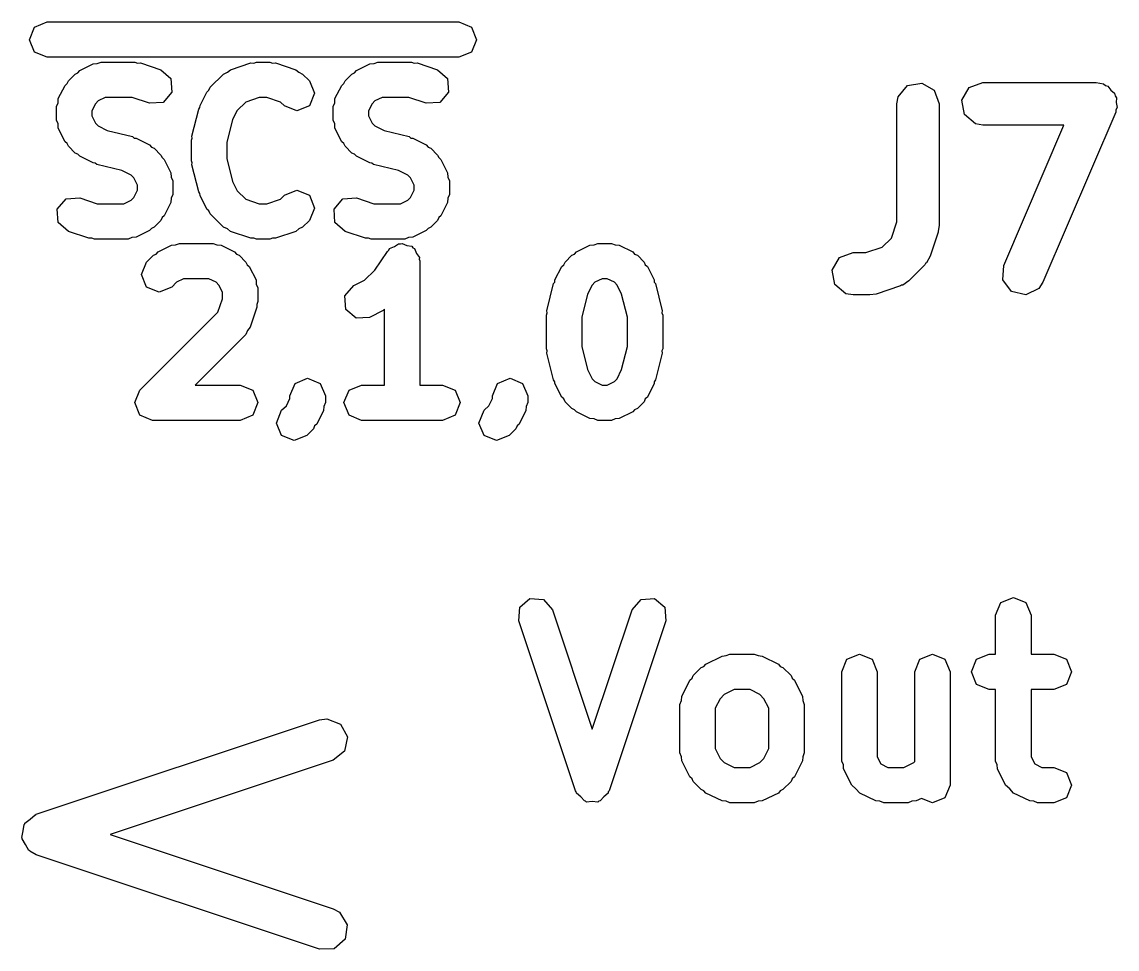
# Model space of a CAD drawing. Extents: x 83.3 to 116.7, y -116.6 to -83.3.
# Drawn here: x 83.273 to 87.137, y -106.095 to -102.822 of the extents above; entities that cross this region are included whole.
import ezdxf

# ---------------------------------------------------------------- set-up
doc = ezdxf.new("R2010")
doc.units = 0
doc.layers.add('BLACK', color=7, linetype='CONTINUOUS')

msp = doc.modelspace()

# ---------------------------------------------------------------- linework, layer by layer
at = {"layer": 'BLACK', "linetype": 'CONTINUOUS'}
for p, q in [((83.3, -102.885), (83.3183, -102.841)), ((83.3183, -102.841), (83.3625, -102.822)), ((83.3625, -102.822), (84.8149, -102.822)), ((84.8149, -102.822), (84.8591, -102.841)), ((84.8591, -102.841), (84.8774, -102.885)), ((83.3183, -102.929), (83.3, -102.885)), ((84.8774, -102.885), (84.8591, -102.929)), ((83.3625, -102.947), (83.3183, -102.929)), ((84.8591, -102.929), (84.8149, -102.947)), ((84.8149, -102.947), (83.3625, -102.947)), ((83.4774, -102.994), (83.525, -102.97)), ((83.525, -102.97), (83.5395, -102.969)), ((83.5395, -102.969), (83.553, -102.964)), ((83.553, -102.964), (83.672, -102.964)), ((83.672, -102.964), (83.6815, -102.968)), ((83.6815, -102.968), (83.6918, -102.967)), ((83.6918, -102.967), (83.7632, -102.991)), ((84.0094, -102.991), (84.0808, -102.967)), ((84.0808, -102.967), (84.0911, -102.968)), ((84.0911, -102.968), (84.1006, -102.964)), ((84.1006, -102.964), (84.1482, -102.964)), ((84.1482, -102.964), (84.1577, -102.968)), ((84.1577, -102.968), (84.168, -102.967)), ((84.168, -102.967), (84.2394, -102.991)), ((84.4536, -102.994), (84.5012, -102.97)), ((84.5012, -102.97), (84.5157, -102.969)), ((84.5157, -102.969), (84.5292, -102.964)), ((84.5292, -102.964), (84.6482, -102.964)), ((84.6482, -102.964), (84.6577, -102.968)), ((84.6577, -102.968), (84.668, -102.967)), ((84.668, -102.967), (84.7394, -102.991)), ((83.4374, -103.03), (83.4612, -103.006)), ((83.4612, -103.006), (83.4707, -103.002)), ((83.4707, -103.002), (83.4774, -102.994)), ((83.7632, -102.991), (83.7994, -103.022)), ((83.9374, -103.053), (83.985, -103.006)), ((83.985, -103.006), (83.9984, -103)), ((83.9984, -103), (84.0094, -102.991)), ((84.2394, -102.991), (84.2504, -103)), ((84.2504, -103), (84.2638, -103.006)), ((84.2638, -103.006), (84.2876, -103.03)), ((84.4135, -103.03), (84.4374, -103.006)), ((84.4374, -103.006), (84.4469, -103.002)), ((84.4469, -103.002), (84.4536, -102.994)), ((84.7394, -102.991), (84.7755, -103.022)), ((83.4018, -103.093), (83.4256, -103.046)), ((83.4256, -103.046), (83.4334, -103.039)), ((83.4334, -103.039), (83.4374, -103.03)), ((83.7994, -103.022), (83.8027, -103.07)), ((84.2876, -103.03), (84.306, -103.074)), ((84.378, -103.093), (84.4018, -103.046)), ((84.4018, -103.046), (84.4096, -103.039)), ((84.4096, -103.039), (84.4135, -103.03)), ((84.7755, -103.022), (84.7789, -103.07)), ((86.3645, -103.086), (86.3975, -103.046)), ((86.3975, -103.046), (86.448, -103.038)), ((86.448, -103.038), (86.4925, -103.063)), ((86.6154, -103.054), (86.6636, -103.036)), ((86.6636, -103.036), (87.0636, -103.036)), ((87.0636, -103.036), (87.0892, -103.041)), ((87.0892, -103.041), (87.096, -103.047)), ((87.096, -103.047), (87.1046, -103.049)), ((87.1046, -103.049), (87.1151, -103.063)), ((83.5677, -103.089), (83.5424, -103.101)), ((83.6619, -103.089), (83.5677, -103.089)), ((83.7237, -103.109), (83.6619, -103.089)), ((83.8027, -103.07), (83.7714, -103.106)), ((83.9018, -103.117), (83.9256, -103.07)), ((83.9256, -103.07), (83.9334, -103.063)), ((83.9334, -103.063), (83.9374, -103.053)), ((84.1107, -103.089), (84.0629, -103.105)), ((84.1381, -103.089), (84.1107, -103.089)), ((84.1859, -103.105), (84.1381, -103.089)), ((84.306, -103.074), (84.2876, -103.118)), ((84.5439, -103.089), (84.5186, -103.101)), ((84.6381, -103.089), (84.5439, -103.089)), ((84.6999, -103.109), (84.6381, -103.089)), ((84.7789, -103.07), (84.7476, -103.106)), ((86.36, -103.111), (86.3645, -103.086)), ((86.4925, -103.063), (86.51, -103.111)), ((86.5897, -103.098), (86.6154, -103.054)), ((87.1151, -103.063), (87.1285, -103.074)), ((87.1285, -103.074), (87.1301, -103.083)), ((87.1301, -103.083), (87.1354, -103.09)), ((87.1354, -103.09), (87.1344, -103.107)), ((83.3952, -103.121), (83.4008, -103.108)), ((83.3952, -103.169), (83.3952, -103.121)), ((83.4008, -103.108), (83.4018, -103.093)), ((83.5329, -103.111), (83.5202, -103.136)), ((83.5424, -103.101), (83.5329, -103.111)), ((83.7714, -103.106), (83.7237, -103.109)), ((83.8733, -103.225), (83.8971, -103.13)), ((83.8971, -103.13), (83.9013, -103.124)), ((83.9013, -103.124), (83.9018, -103.117)), ((84.0629, -103.105), (84.0329, -103.135)), ((84.1993, -103.118), (84.1859, -103.105)), ((84.2435, -103.136), (84.1993, -103.118)), ((84.2876, -103.118), (84.2435, -103.136)), ((84.3714, -103.121), (84.377, -103.108)), ((84.3714, -103.169), (84.3714, -103.121)), ((84.377, -103.108), (84.378, -103.093)), ((84.5091, -103.111), (84.4964, -103.136)), ((84.5186, -103.101), (84.5091, -103.111)), ((84.7476, -103.106), (84.6999, -103.109)), ((86.36, -103.528), (86.36, -103.111)), ((86.51, -103.111), (86.51, -103.54)), ((86.5986, -103.149), (86.5897, -103.098)), ((87.1374, -103.124), (87.133, -103.132)), ((87.1344, -103.107), (87.1374, -103.124)), ((83.5202, -103.136), (83.5202, -103.154)), ((83.5202, -103.154), (83.5329, -103.18)), ((84.0167, -103.167), (83.9964, -103.248)), ((84.0329, -103.135), (84.0167, -103.167)), ((84.4964, -103.136), (84.4964, -103.154)), ((84.4964, -103.154), (84.5091, -103.18)), ((86.6379, -103.182), (86.5986, -103.149)), ((87.1325, -103.141), (86.8754, -103.741)), ((87.133, -103.132), (87.1325, -103.141)), ((83.4008, -103.182), (83.3952, -103.169)), ((83.4018, -103.197), (83.4008, -103.182)), ((83.4256, -103.245), (83.4018, -103.197)), ((83.5329, -103.18), (83.5424, -103.189)), ((83.5424, -103.189), (83.5748, -103.205)), ((83.5748, -103.205), (83.6634, -103.227)), ((84.377, -103.182), (84.3714, -103.169)), ((84.378, -103.197), (84.377, -103.182)), ((84.4018, -103.245), (84.378, -103.197)), ((84.5091, -103.18), (84.5186, -103.189)), ((84.5186, -103.189), (84.551, -103.205)), ((84.551, -103.205), (84.6396, -103.227)), ((86.6636, -103.186), (86.6379, -103.182)), ((86.9498, -103.186), (86.6636, -103.186)), ((86.7375, -103.682), (86.9498, -103.186)), ((83.4334, -103.251), (83.4256, -103.245)), ((83.6634, -103.227), (83.6691, -103.232)), ((83.6691, -103.232), (83.6762, -103.232)), ((83.6762, -103.232), (83.7238, -103.256)), ((83.8714, -103.24), (83.8745, -103.233)), ((83.8714, -103.312), (83.8714, -103.24)), ((83.8745, -103.233), (83.8733, -103.225)), ((84.4096, -103.251), (84.4018, -103.245)), ((84.6396, -103.227), (84.6453, -103.232)), ((84.6453, -103.232), (84.6524, -103.232)), ((84.6524, -103.232), (84.7, -103.256)), ((83.4374, -103.261), (83.4334, -103.251)), ((83.4612, -103.285), (83.4374, -103.261)), ((83.7238, -103.256), (83.7305, -103.264)), ((83.7305, -103.264), (83.74, -103.268)), ((83.74, -103.268), (83.7638, -103.292)), ((83.9964, -103.248), (83.9964, -103.304)), ((84.4135, -103.261), (84.4096, -103.251)), ((84.4374, -103.285), (84.4135, -103.261)), ((84.7, -103.256), (84.7067, -103.264)), ((84.7067, -103.264), (84.7162, -103.268)), ((84.7162, -103.268), (84.74, -103.292)), ((83.4707, -103.289), (83.4612, -103.285)), ((83.4774, -103.296), (83.4707, -103.289)), ((83.525, -103.32), (83.4774, -103.296)), ((83.5321, -103.321), (83.525, -103.32)), ((83.5378, -103.325), (83.5321, -103.321)), ((83.7638, -103.292), (83.7678, -103.301)), ((83.7678, -103.301), (83.7755, -103.308)), ((83.7755, -103.308), (83.7994, -103.355)), ((83.8745, -103.319), (83.8714, -103.312)), ((83.8733, -103.327), (83.8745, -103.319)), ((83.9964, -103.304), (84.0167, -103.385)), ((84.4469, -103.289), (84.4374, -103.285)), ((84.4536, -103.296), (84.4469, -103.289)), ((84.5012, -103.32), (84.4536, -103.296)), ((84.5083, -103.321), (84.5012, -103.32)), ((84.514, -103.325), (84.5083, -103.321)), ((84.74, -103.292), (84.744, -103.301)), ((84.744, -103.301), (84.7517, -103.308)), ((84.7517, -103.308), (84.7755, -103.355)), ((83.6264, -103.347), (83.5378, -103.325)), ((83.6588, -103.363), (83.6264, -103.347)), ((83.7994, -103.355), (83.8004, -103.37)), ((83.8971, -103.422), (83.8733, -103.327)), ((84.6026, -103.347), (84.514, -103.325)), ((84.635, -103.363), (84.6026, -103.347)), ((84.7755, -103.355), (84.7766, -103.37)), ((83.6683, -103.373), (83.6588, -103.363)), ((83.681, -103.398), (83.6683, -103.373)), ((83.681, -103.416), (83.681, -103.398)), ((83.8004, -103.37), (83.806, -103.383)), ((83.806, -103.383), (83.806, -103.431)), ((84.0167, -103.385), (84.0329, -103.418)), ((84.6445, -103.373), (84.635, -103.363)), ((84.6571, -103.398), (84.6445, -103.373)), ((84.6571, -103.416), (84.6571, -103.398)), ((84.7766, -103.37), (84.7821, -103.383)), ((84.7821, -103.383), (84.7821, -103.431)), ((83.6683, -103.442), (83.681, -103.416)), ((83.806, -103.431), (83.8004, -103.444)), ((83.9013, -103.428), (83.8971, -103.422)), ((83.9018, -103.435), (83.9013, -103.428)), ((83.9256, -103.483), (83.9018, -103.435)), ((84.0329, -103.418), (84.0629, -103.448)), ((84.1859, -103.448), (84.1993, -103.434)), ((84.1993, -103.434), (84.2435, -103.416)), ((84.2435, -103.416), (84.2876, -103.434)), ((84.2876, -103.434), (84.306, -103.479)), ((84.6445, -103.442), (84.6571, -103.416)), ((84.7821, -103.431), (84.7766, -103.444)), ((83.3984, -103.483), (83.4298, -103.446)), ((83.4298, -103.446), (83.4775, -103.443)), ((83.4775, -103.443), (83.5393, -103.464)), ((83.5393, -103.464), (83.6335, -103.464)), ((83.6335, -103.464), (83.6588, -103.451)), ((83.6588, -103.451), (83.6683, -103.442)), ((83.7994, -103.459), (83.7755, -103.507)), ((83.8004, -103.444), (83.7994, -103.459)), ((84.0629, -103.448), (84.1107, -103.464)), ((84.1107, -103.464), (84.1381, -103.464)), ((84.1381, -103.464), (84.1859, -103.448)), ((84.3746, -103.483), (84.406, -103.446)), ((84.406, -103.446), (84.4537, -103.443)), ((84.4537, -103.443), (84.5155, -103.464)), ((84.5155, -103.464), (84.6097, -103.464)), ((84.6097, -103.464), (84.635, -103.451)), ((84.635, -103.451), (84.6445, -103.442)), ((84.7755, -103.459), (84.7517, -103.507)), ((84.7766, -103.444), (84.7755, -103.459)), ((83.4018, -103.53), (83.3984, -103.483)), ((83.7678, -103.513), (83.7638, -103.523)), ((83.7755, -103.507), (83.7678, -103.513)), ((83.9334, -103.489), (83.9256, -103.483)), ((83.9374, -103.499), (83.9334, -103.489)), ((83.985, -103.547), (83.9374, -103.499)), ((84.306, -103.479), (84.2876, -103.523)), ((84.378, -103.53), (84.3746, -103.483)), ((84.744, -103.513), (84.74, -103.523)), ((84.7517, -103.507), (84.744, -103.513)), ((83.438, -103.562), (83.4018, -103.53)), ((83.7305, -103.551), (83.7238, -103.558)), ((83.74, -103.547), (83.7305, -103.551)), ((83.7638, -103.523), (83.74, -103.547)), ((83.9984, -103.552), (83.985, -103.547)), ((84.0094, -103.562), (83.9984, -103.552)), ((84.2504, -103.552), (84.2394, -103.562)), ((84.2638, -103.547), (84.2504, -103.552)), ((84.2876, -103.523), (84.2638, -103.547)), ((84.4142, -103.562), (84.378, -103.53)), ((84.7067, -103.551), (84.7, -103.558)), ((84.7162, -103.547), (84.7067, -103.551)), ((84.74, -103.523), (84.7162, -103.547)), ((86.3409, -103.585), (86.36, -103.528)), ((86.51, -103.54), (86.5061, -103.562)), ((83.5094, -103.585), (83.438, -103.562)), ((83.5197, -103.585), (83.5094, -103.585)), ((83.5292, -103.589), (83.5197, -103.585)), ((83.6482, -103.589), (83.5292, -103.589)), ((83.6617, -103.583), (83.6482, -103.589)), ((83.6762, -103.582), (83.6617, -103.583)), ((83.7238, -103.558), (83.6762, -103.582)), ((84.0808, -103.585), (84.0094, -103.562)), ((84.0911, -103.585), (84.0808, -103.585)), ((84.1006, -103.589), (84.0911, -103.585)), ((84.1482, -103.589), (84.1006, -103.589)), ((84.1577, -103.585), (84.1482, -103.589)), ((84.168, -103.585), (84.1577, -103.585)), ((84.2394, -103.562), (84.168, -103.585)), ((84.4856, -103.585), (84.4142, -103.562)), ((84.4959, -103.585), (84.4856, -103.585)), ((84.5054, -103.589), (84.4959, -103.585)), ((84.6244, -103.589), (84.5054, -103.589)), ((84.6378, -103.583), (84.6244, -103.589)), ((84.6524, -103.582), (84.6378, -103.583)), ((84.7, -103.558), (84.6524, -103.582)), ((86.3088, -103.617), (86.3409, -103.585)), ((86.5062, -103.564), (86.4776, -103.649)), ((86.5061, -103.562), (86.5062, -103.564)), ((83.7536, -103.634), (83.8012, -103.61)), ((83.8012, -103.61), (83.8157, -103.609)), ((83.8157, -103.609), (83.8292, -103.604)), ((83.8292, -103.604), (83.9482, -103.604)), ((83.9482, -103.604), (83.9617, -103.609)), ((83.9617, -103.609), (83.9762, -103.61)), ((83.9762, -103.61), (84.0238, -103.634)), ((84.5187, -103.698), (84.5629, -103.632)), ((84.5629, -103.632), (84.5682, -103.628)), ((84.5682, -103.628), (84.5707, -103.622)), ((84.5707, -103.622), (84.5875, -103.615)), ((84.5875, -103.615), (84.6026, -103.605)), ((84.6026, -103.605), (84.6089, -103.606)), ((84.6089, -103.606), (84.6149, -103.604)), ((84.6149, -103.604), (84.6317, -103.611)), ((84.6317, -103.611), (84.6495, -103.614)), ((84.6495, -103.614), (84.6531, -103.62)), ((84.6531, -103.62), (84.6591, -103.622)), ((84.6591, -103.622), (84.666, -103.639)), ((85.2298, -103.634), (85.2774, -103.61)), ((85.2774, -103.61), (85.2919, -103.609)), ((85.2919, -103.609), (85.3054, -103.604)), ((85.3054, -103.604), (85.353, -103.604)), ((85.353, -103.604), (85.3664, -103.609)), ((85.3664, -103.609), (85.3809, -103.61)), ((85.3809, -103.61), (85.4285, -103.634)), ((86.2514, -103.636), (86.3088, -103.617)), ((83.6952, -103.714), (83.7135, -103.67)), ((83.7135, -103.67), (83.7374, -103.646)), ((83.7374, -103.646), (83.7469, -103.642)), ((83.7469, -103.642), (83.7536, -103.634)), ((84.0238, -103.634), (84.0305, -103.642)), ((84.0305, -103.642), (84.04, -103.646)), ((84.04, -103.646), (84.0638, -103.67)), ((84.0638, -103.67), (84.0678, -103.679)), ((84.666, -103.639), (84.6762, -103.654)), ((84.6762, -103.654), (84.6749, -103.66)), ((84.6749, -103.66), (84.6774, -103.666)), ((84.6774, -103.666), (84.6774, -104.104)), ((85.1858, -103.679), (85.1897, -103.67)), ((85.1897, -103.67), (85.2135, -103.646)), ((85.2135, -103.646), (85.223, -103.642)), ((85.223, -103.642), (85.2298, -103.634)), ((85.4285, -103.634), (85.4353, -103.642)), ((85.4353, -103.642), (85.4448, -103.646)), ((85.4448, -103.646), (85.4686, -103.67)), ((85.4686, -103.67), (85.4725, -103.679)), ((86.1326, -103.698), (86.1582, -103.654)), ((86.1582, -103.654), (86.2064, -103.636)), ((86.2064, -103.636), (86.2514, -103.636)), ((86.4776, -103.649), (86.4652, -103.672)), ((84.0678, -103.679), (84.0755, -103.686)), ((84.0755, -103.686), (84.0994, -103.733)), ((84.4826, -103.734), (84.5187, -103.698)), ((85.1542, -103.733), (85.178, -103.686)), ((85.178, -103.686), (85.1858, -103.679)), ((85.4725, -103.679), (85.4803, -103.686)), ((85.4803, -103.686), (85.5041, -103.733)), ((86.1415, -103.749), (86.1326, -103.698)), ((86.4595, -103.679), (86.4023, -103.736)), ((86.4614, -103.675), (86.4595, -103.679)), ((86.4652, -103.672), (86.4614, -103.675)), ((86.7346, -103.733), (86.7375, -103.682)), ((83.7135, -103.758), (83.6952, -103.714)), ((83.8186, -103.741), (83.8019, -103.758)), ((83.8439, -103.729), (83.8186, -103.741)), ((83.9335, -103.729), (83.8439, -103.729)), ((83.9588, -103.741), (83.9335, -103.729)), ((83.9683, -103.751), (83.9588, -103.741)), ((84.0994, -103.733), (84.1004, -103.748)), ((84.1004, -103.748), (84.106, -103.761)), ((84.4441, -103.753), (84.4826, -103.734)), ((85.1257, -103.842), (85.1495, -103.746)), ((85.1495, -103.746), (85.1537, -103.741)), ((85.1537, -103.741), (85.1542, -103.733)), ((85.2948, -103.741), (85.2853, -103.751)), ((85.3201, -103.729), (85.2948, -103.741)), ((85.3382, -103.729), (85.3201, -103.729)), ((85.3636, -103.741), (85.3382, -103.729)), ((85.373, -103.751), (85.3636, -103.741)), ((85.5041, -103.733), (85.5046, -103.741)), ((85.5046, -103.741), (85.5088, -103.746)), ((85.5088, -103.746), (85.5327, -103.842)), ((86.4023, -103.736), (86.381, -103.751)), ((86.7654, -103.774), (86.7346, -103.733)), ((86.8754, -103.741), (86.8611, -103.763)), ((83.7577, -103.776), (83.7135, -103.758)), ((83.8019, -103.758), (83.7577, -103.776)), ((83.981, -103.776), (83.9683, -103.751)), ((83.981, -103.799), (83.981, -103.776)), ((84.106, -103.761), (84.106, -103.809)), ((84.4127, -103.789), (84.4441, -103.753)), ((85.2691, -103.783), (85.2488, -103.864)), ((85.2853, -103.751), (85.2691, -103.783)), ((85.3892, -103.783), (85.373, -103.751)), ((85.4095, -103.864), (85.3892, -103.783)), ((86.1808, -103.782), (86.1415, -103.749)), ((86.2064, -103.786), (86.1808, -103.782)), ((86.2636, -103.786), (86.2064, -103.786)), ((86.2651, -103.786), (86.2636, -103.786)), ((86.2873, -103.783), (86.2651, -103.786)), ((86.373, -103.754), (86.2873, -103.783)), ((86.3765, -103.751), (86.373, -103.754)), ((86.381, -103.751), (86.3765, -103.751)), ((86.8153, -103.786), (86.7654, -103.774)), ((86.8611, -103.763), (86.8153, -103.786)), ((83.965, -103.847), (83.981, -103.799)), ((84.106, -103.809), (84.102, -103.819)), ((84.102, -103.819), (84.1027, -103.829)), ((84.4161, -103.837), (84.4127, -103.789)), ((83.6897, -104.122), (83.965, -103.847)), ((84.1027, -103.829), (84.0789, -103.9)), ((84.4523, -103.868), (84.4161, -103.837)), ((84.5476, -103.841), (84.5, -103.865)), ((84.5524, -103.836), (84.5476, -103.841)), ((84.5524, -104.104), (84.5524, -103.836)), ((85.1238, -103.857), (85.1268, -103.849)), ((85.1238, -103.976), (85.1238, -103.857)), ((85.1268, -103.849), (85.1257, -103.842)), ((85.2488, -103.864), (85.2488, -103.968)), ((85.4095, -103.968), (85.4095, -103.864)), ((85.5327, -103.842), (85.5315, -103.849)), ((85.5315, -103.849), (85.5345, -103.857)), ((85.5345, -103.857), (85.5345, -103.976)), ((84.0789, -103.9), (84.0694, -103.911)), ((84.5, -103.865), (84.4523, -103.868)), ((84.0638, -103.925), (83.8848, -104.104)), ((84.0694, -103.911), (84.0638, -103.925)), ((85.1268, -103.983), (85.1238, -103.976)), ((85.2488, -103.968), (85.2691, -104.049)), ((85.3892, -104.049), (85.4095, -103.968)), ((85.5345, -103.976), (85.5315, -103.983)), ((85.1257, -103.991), (85.1268, -103.983)), ((85.1495, -104.086), (85.1257, -103.991)), ((85.5327, -103.991), (85.5088, -104.086)), ((85.5315, -103.983), (85.5327, -103.991)), ((85.2691, -104.049), (85.2853, -104.082)), ((85.373, -104.082), (85.3892, -104.049)), ((84.2374, -104.098), (84.2815, -104.08)), ((84.2815, -104.08), (84.3257, -104.098)), ((84.9516, -104.098), (84.9958, -104.08)), ((84.9958, -104.08), (85.04, -104.098)), ((85.1537, -104.092), (85.1495, -104.086)), ((85.1542, -104.099), (85.1537, -104.092)), ((85.2853, -104.082), (85.2948, -104.091)), ((85.2948, -104.091), (85.3201, -104.104)), ((85.3382, -104.104), (85.3636, -104.091)), ((85.3636, -104.091), (85.373, -104.082)), ((85.5046, -104.092), (85.5041, -104.099)), ((85.5088, -104.086), (85.5046, -104.092)), ((83.6714, -104.166), (83.6897, -104.122)), ((83.8848, -104.104), (84.0435, -104.104)), ((84.0435, -104.104), (84.0876, -104.122)), ((84.0876, -104.122), (84.106, -104.166)), ((84.219, -104.142), (84.2374, -104.098)), ((84.3257, -104.098), (84.344, -104.142)), ((84.4095, -104.166), (84.4278, -104.122)), ((84.4278, -104.122), (84.472, -104.104)), ((84.472, -104.104), (84.5524, -104.104)), ((84.6774, -104.104), (84.7577, -104.104)), ((84.7577, -104.104), (84.8019, -104.122)), ((84.8019, -104.122), (84.8202, -104.166)), ((84.9333, -104.142), (84.9516, -104.098)), ((85.04, -104.098), (85.0583, -104.142)), ((85.178, -104.147), (85.1542, -104.099)), ((85.3201, -104.104), (85.3382, -104.104)), ((85.5041, -104.099), (85.4803, -104.147)), ((83.6897, -104.21), (83.6714, -104.166)), ((84.106, -104.166), (84.0876, -104.21)), ((84.2064, -104.177), (84.219, -104.151)), ((84.219, -104.151), (84.219, -104.142)), ((84.344, -104.166), (84.3385, -104.18)), ((84.344, -104.142), (84.344, -104.166)), ((84.4278, -104.21), (84.4095, -104.166)), ((84.8202, -104.166), (84.8019, -104.21)), ((84.9207, -104.177), (84.9333, -104.151)), ((84.9333, -104.151), (84.9333, -104.142)), ((85.0583, -104.166), (85.0528, -104.18)), ((85.0583, -104.142), (85.0583, -104.166)), ((85.1858, -104.153), (85.178, -104.147)), ((85.1897, -104.163), (85.1858, -104.153)), ((85.2135, -104.187), (85.1897, -104.163)), ((85.4686, -104.163), (85.4448, -104.187)), ((85.4725, -104.153), (85.4686, -104.163)), ((85.4803, -104.147), (85.4725, -104.153)), ((83.7339, -104.229), (83.6897, -104.21)), ((84.0876, -104.21), (84.0435, -104.229)), ((84.1714, -104.238), (84.1897, -104.193)), ((84.1897, -104.193), (84.2064, -104.177)), ((84.3374, -104.194), (84.3136, -104.242)), ((84.3385, -104.18), (84.3374, -104.194)), ((84.472, -104.229), (84.4278, -104.21)), ((84.8019, -104.21), (84.7577, -104.229)), ((84.8857, -104.238), (84.904, -104.193)), ((84.904, -104.193), (84.9207, -104.177)), ((85.0517, -104.194), (85.0279, -104.242)), ((85.0528, -104.18), (85.0517, -104.194)), ((85.223, -104.191), (85.2135, -104.187)), ((85.2298, -104.198), (85.223, -104.191)), ((85.2774, -104.222), (85.2298, -104.198)), ((85.4285, -104.198), (85.3809, -104.222)), ((85.4353, -104.191), (85.4285, -104.198)), ((85.4448, -104.187), (85.4353, -104.191)), ((84.0435, -104.229), (83.7339, -104.229)), ((84.1897, -104.282), (84.1714, -104.238)), ((84.3059, -104.248), (84.3019, -104.258)), ((84.3136, -104.242), (84.3059, -104.248)), ((84.7577, -104.229), (84.472, -104.229)), ((84.904, -104.282), (84.8857, -104.238)), ((85.0202, -104.248), (85.0162, -104.258)), ((85.0279, -104.242), (85.0202, -104.248)), ((85.2919, -104.223), (85.2774, -104.222)), ((85.3054, -104.229), (85.2919, -104.223)), ((85.353, -104.229), (85.3054, -104.229)), ((85.3664, -104.223), (85.353, -104.229)), ((85.3809, -104.222), (85.3664, -104.223)), ((84.2339, -104.3), (84.1897, -104.282)), ((84.2781, -104.282), (84.2339, -104.3)), ((84.3019, -104.258), (84.2781, -104.282)), ((84.9482, -104.3), (84.904, -104.282)), ((84.9924, -104.282), (84.9482, -104.3)), ((85.0162, -104.258), (84.9924, -104.282)), ((85.0298, -104.888), (85.066, -104.857)), ((85.066, -104.857), (85.1137, -104.861)), ((85.1137, -104.861), (85.145, -104.897)), ((85.4264, -104.897), (85.4578, -104.861)), ((85.4578, -104.861), (85.5055, -104.857)), ((85.5055, -104.857), (85.5416, -104.888)), ((86.7272, -104.872), (86.7714, -104.854)), ((86.7714, -104.854), (86.8156, -104.872)), ((85.0264, -104.936), (85.0298, -104.888)), ((85.145, -104.897), (85.2857, -105.319)), ((85.2857, -105.319), (85.4264, -104.897)), ((85.5416, -104.888), (85.545, -104.936)), ((86.7089, -104.916), (86.7272, -104.872)), ((86.8156, -104.872), (86.8339, -104.916)), ((85.2264, -105.536), (85.0264, -104.936)), ((85.545, -104.936), (85.345, -105.536)), ((86.7089, -105.054), (86.7089, -104.916)), ((86.8339, -104.916), (86.8339, -105.054)), ((85.6863, -105.089), (85.7435, -105.061)), ((85.7435, -105.061), (85.758, -105.059)), ((85.758, -105.059), (85.7714, -105.054)), ((85.7714, -105.054), (85.8571, -105.054)), ((85.8571, -105.054), (85.8706, -105.059)), ((85.8706, -105.059), (85.8851, -105.061)), ((85.8851, -105.061), (85.9422, -105.089)), ((86.1844, -105.072), (86.2286, -105.054)), ((86.2286, -105.054), (86.2728, -105.072)), ((86.4415, -105.072), (86.4857, -105.054)), ((86.4857, -105.054), (86.5299, -105.072)), ((86.6415, -105.072), (86.6857, -105.054)), ((86.6857, -105.054), (86.7089, -105.054)), ((86.8339, -105.054), (86.9143, -105.054)), ((86.9143, -105.054), (86.9585, -105.072)), ((85.6701, -105.101), (85.6796, -105.097)), ((85.6796, -105.097), (85.6863, -105.089)), ((85.9422, -105.089), (85.949, -105.097)), ((85.949, -105.097), (85.9585, -105.101)), ((86.1661, -105.116), (86.1844, -105.072)), ((86.2728, -105.072), (86.2911, -105.116)), ((86.4232, -105.116), (86.4415, -105.072)), ((86.5299, -105.072), (86.5482, -105.116)), ((86.6232, -105.116), (86.6415, -105.072)), ((86.9585, -105.072), (86.9768, -105.116)), ((85.6298, -105.146), (85.6376, -105.139)), ((85.6376, -105.139), (85.6415, -105.129)), ((85.6415, -105.129), (85.6701, -105.101)), ((85.9585, -105.101), (85.987, -105.129)), ((85.987, -105.129), (85.991, -105.139)), ((85.991, -105.139), (85.9988, -105.146)), ((86.1661, -105.431), (86.1661, -105.116)), ((86.2911, -105.116), (86.2911, -105.416)), ((86.4232, -105.433), (86.4232, -105.116)), ((86.5482, -105.116), (86.5482, -105.516)), ((86.6415, -105.161), (86.6232, -105.116)), ((86.9768, -105.116), (86.9585, -105.161)), ((85.6012, -105.203), (85.6298, -105.146)), ((85.9988, -105.146), (86.0273, -105.203)), ((86.6857, -105.179), (86.6415, -105.161)), ((86.9585, -105.161), (86.9143, -105.179)), ((85.6002, -105.217), (85.6012, -105.203)), ((85.7371, -105.211), (85.7196, -105.245)), ((85.7513, -105.196), (85.7371, -105.211)), ((85.7862, -105.179), (85.7513, -105.196)), ((85.8424, -105.179), (85.7862, -105.179)), ((85.8773, -105.196), (85.8424, -105.179)), ((85.8915, -105.211), (85.8773, -105.196)), ((85.9089, -105.245), (85.8915, -105.211)), ((86.0273, -105.203), (86.0284, -105.217)), ((86.7089, -105.179), (86.6857, -105.179)), ((86.7089, -105.431), (86.7089, -105.179)), ((86.9143, -105.179), (86.8339, -105.179)), ((86.8339, -105.179), (86.8339, -105.416)), ((85.5946, -105.231), (85.6002, -105.217)), ((85.5946, -105.402), (85.5946, -105.231)), ((85.7196, -105.245), (85.7196, -105.387)), ((85.9089, -105.387), (85.9089, -105.245)), ((86.0284, -105.217), (86.0339, -105.231)), ((86.0339, -105.231), (86.0339, -105.402)), ((83.3239, -105.619), (84.3239, -105.286)), ((84.3239, -105.286), (84.3497, -105.282)), ((84.3497, -105.282), (84.3974, -105.301)), ((84.3974, -105.301), (84.4218, -105.346)), ((84.4218, -105.346), (84.4115, -105.396)), ((84.4115, -105.396), (84.3713, -105.428)), ((85.6002, -105.416), (85.5946, -105.402)), ((85.7196, -105.387), (85.7371, -105.422)), ((85.8915, -105.422), (85.9089, -105.387)), ((86.0339, -105.402), (86.0284, -105.416)), ((84.3713, -105.428), (83.5848, -105.69)), ((85.6012, -105.43), (85.6002, -105.416)), ((85.6298, -105.487), (85.6012, -105.43)), ((85.7371, -105.422), (85.7513, -105.436)), ((85.7513, -105.436), (85.7862, -105.454)), ((85.8424, -105.454), (85.8773, -105.436)), ((85.8773, -105.436), (85.8915, -105.422)), ((86.0273, -105.43), (85.9988, -105.487)), ((86.0284, -105.416), (86.0273, -105.43)), ((86.1716, -105.444), (86.1661, -105.431)), ((86.1727, -105.459), (86.1716, -105.444)), ((86.2911, -105.416), (86.3037, -105.441)), ((86.3037, -105.441), (86.329, -105.454)), ((86.3852, -105.454), (86.4201, -105.436)), ((86.4201, -105.436), (86.4232, -105.433)), ((86.7145, -105.444), (86.7089, -105.431)), ((86.7155, -105.459), (86.7145, -105.444)), ((86.8339, -105.416), (86.8466, -105.441)), ((86.8466, -105.441), (86.8719, -105.454)), ((85.6376, -105.494), (85.6298, -105.487)), ((85.7862, -105.454), (85.8424, -105.454)), ((85.9988, -105.487), (85.991, -105.494)), ((86.2012, -105.516), (86.1727, -105.459)), ((86.329, -105.454), (86.3852, -105.454)), ((86.7441, -105.516), (86.7155, -105.459)), ((86.8719, -105.454), (86.9143, -105.454)), ((86.9143, -105.454), (86.9585, -105.472)), ((86.9585, -105.472), (86.9768, -105.516)), ((85.6415, -105.503), (85.6376, -105.494)), ((85.6701, -105.532), (85.6415, -105.503)), ((85.9871, -105.503), (85.9585, -105.532)), ((85.991, -105.494), (85.9871, -105.503)), ((86.2162, -105.529), (86.2012, -105.516)), ((86.5482, -105.516), (86.5299, -105.561)), ((86.7591, -105.529), (86.7441, -105.516)), ((86.9768, -105.516), (86.9585, -105.561)), ((85.2295, -105.54), (85.2264, -105.536)), ((85.2298, -105.544), (85.2295, -105.54)), ((85.2448, -105.557), (85.2298, -105.544)), ((85.2578, -105.572), (85.2448, -105.557)), ((85.3266, -105.557), (85.3137, -105.572)), ((85.3416, -105.544), (85.3266, -105.557)), ((85.3419, -105.54), (85.3416, -105.544)), ((85.345, -105.536), (85.3419, -105.54)), ((85.6796, -105.536), (85.6701, -105.532)), ((85.6863, -105.544), (85.6796, -105.536)), ((85.7435, -105.572), (85.6863, -105.544)), ((85.9422, -105.544), (85.8851, -105.572)), ((85.949, -105.536), (85.9422, -105.544)), ((85.9585, -105.532), (85.949, -105.536)), ((86.2292, -105.544), (86.2162, -105.529)), ((86.2863, -105.572), (86.2292, -105.544)), ((86.4469, -105.563), (86.428, -105.572)), ((86.4857, -105.579), (86.4469, -105.563)), ((86.5299, -105.561), (86.4857, -105.579)), ((86.772, -105.544), (86.7591, -105.529)), ((86.8292, -105.572), (86.772, -105.544)), ((86.9585, -105.561), (86.9143, -105.579)), ((85.2624, -105.573), (85.2578, -105.572)), ((85.2659, -105.576), (85.2624, -105.573)), ((85.2857, -105.574), (85.2659, -105.576)), ((85.3055, -105.576), (85.2857, -105.574)), ((85.309, -105.573), (85.3055, -105.576)), ((85.3137, -105.572), (85.309, -105.573)), ((85.758, -105.573), (85.7435, -105.572)), ((85.7714, -105.579), (85.758, -105.573)), ((85.8571, -105.579), (85.7714, -105.579)), ((85.8706, -105.573), (85.8571, -105.579)), ((85.8851, -105.572), (85.8706, -105.573)), ((86.3008, -105.573), (86.2863, -105.572)), ((86.3143, -105.579), (86.3008, -105.573)), ((86.4, -105.579), (86.3143, -105.579)), ((86.4134, -105.573), (86.4, -105.579)), ((86.428, -105.572), (86.4134, -105.573)), ((86.8437, -105.573), (86.8292, -105.572)), ((86.8571, -105.579), (86.8437, -105.573)), ((86.9143, -105.579), (86.8571, -105.579)), ((83.2837, -105.651), (83.3023, -105.636)), ((83.3023, -105.636), (83.3201, -105.621)), ((83.3201, -105.621), (83.3222, -105.621)), ((83.3222, -105.621), (83.3239, -105.619)), ((83.2734, -105.701), (83.2782, -105.678)), ((83.2782, -105.678), (83.2817, -105.655)), ((83.2817, -105.655), (83.2833, -105.653)), ((83.2833, -105.653), (83.2837, -105.651)), ((83.2745, -105.703), (83.2734, -105.701)), ((83.2741, -105.706), (83.2745, -105.703)), ((83.2866, -105.726), (83.2741, -105.706)), ((83.5848, -105.69), (84.3713, -105.953)), ((83.2979, -105.747), (83.2866, -105.726)), ((83.2999, -105.747), (83.2979, -105.747)), ((83.301, -105.749), (83.2999, -105.747)), ((83.3239, -105.762), (83.301, -105.749)), ((84.3239, -106.095), (83.3239, -105.762)), ((84.3713, -105.953), (84.3942, -105.965)), ((84.3942, -105.965), (84.4211, -106.009)), ((84.4211, -106.009), (84.4136, -106.06)), ((84.4136, -106.06), (84.3752, -106.094)), ((84.3752, -106.094), (84.3239, -106.095))]:
    msp.add_line(p, q, dxfattribs=at)

doc.saveas('drawing.dxf')
